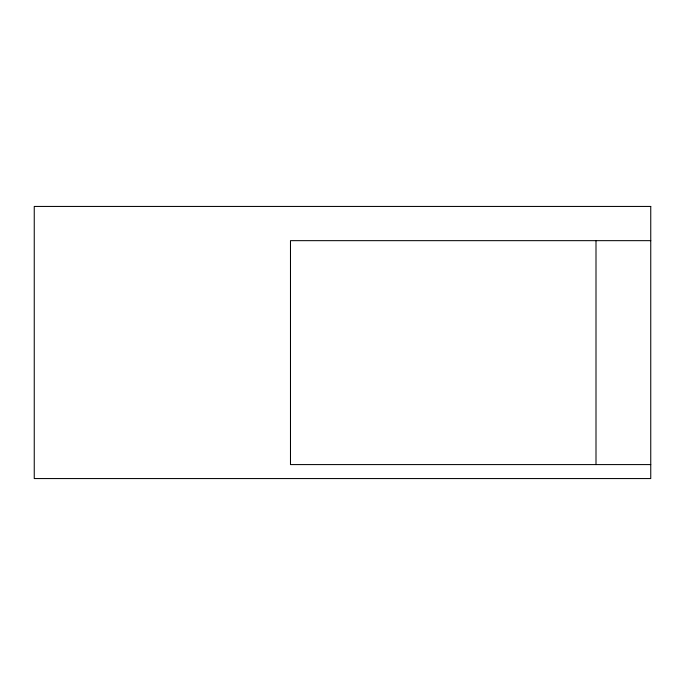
<?xml version="1.0" encoding="UTF-8"?>
<svg xmlns="http://www.w3.org/2000/svg" width="685" height="685" viewBox="0 0 685 685"><rect width="100%" height="100%" fill="white"/><g stroke="black" fill="none" stroke-linecap="round" stroke-linejoin="round"><path stroke-width="1.03" d="M650.75 240.658L290.483 240.658L290.483 464.584L650.75 464.584M596.001 240.658L596.001 464.584M650.75 206.442L34.25 206.442L34.25 478.558L650.75 478.558L650.75 206.442"/></g></svg>
